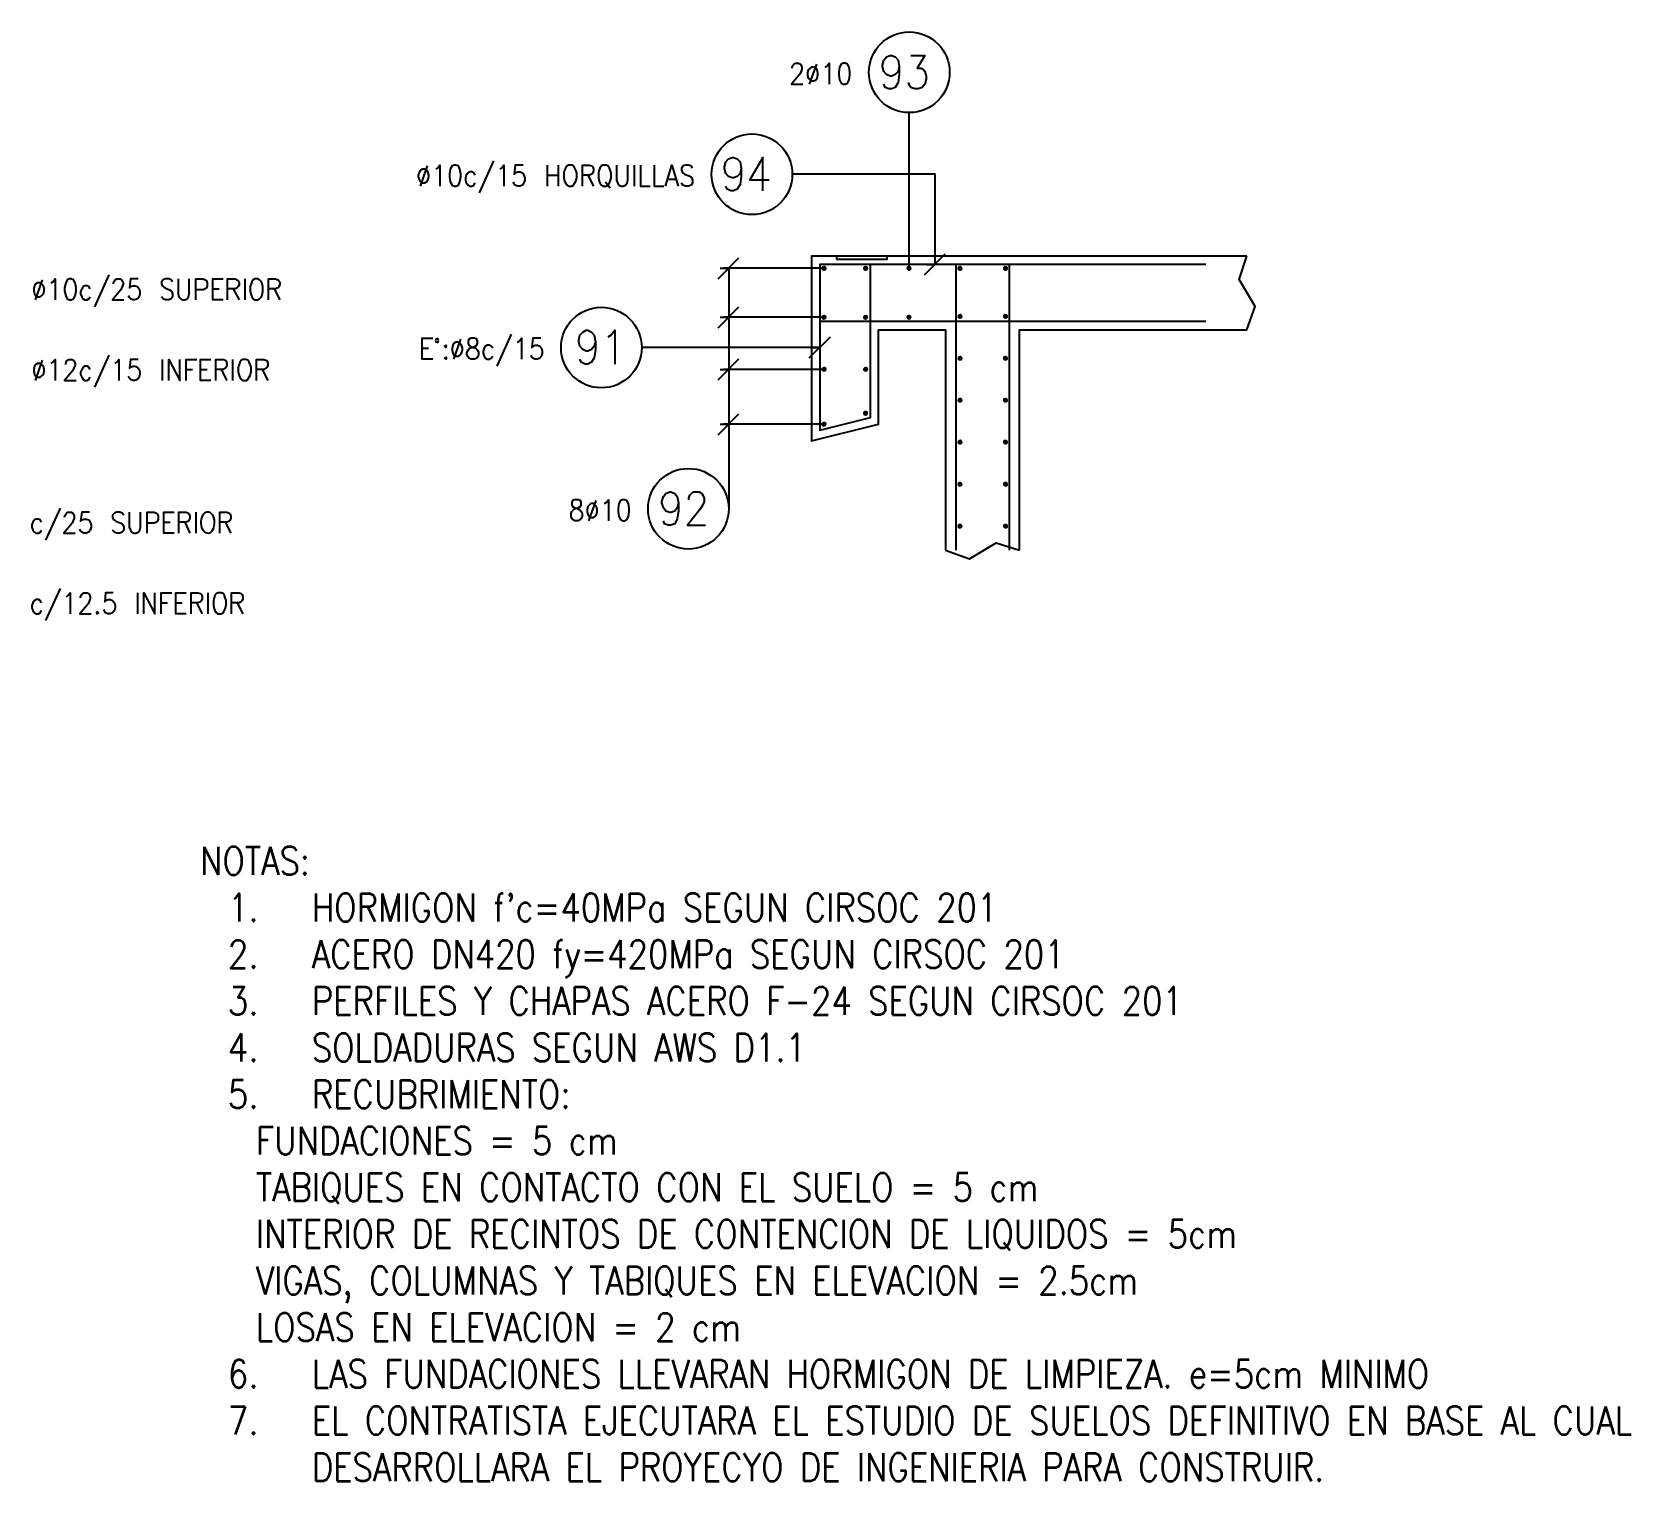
# Model space of a CAD drawing. Extents: x 157 to 1652, y -82 to 500.
# Drawn here: x 578 to 721, y 146.1 to 275.6 of the extents above; entities that cross this region are included whole.
import ezdxf

# ---------------------------------------------------------------- set-up
doc = ezdxf.new("R2010")
doc.units = 0
doc.header["$MEASUREMENT"] = 0
for name, color, linetype in [('PDF_auxiliar', 1, 'Continuous'), ('PDF_BARRAS', 4, 'Continuous'), ('PDF_BARRAS-EN-VISTA-25', 4, 'Continuous'), ('PDF_CONTORNO-ENCOFRADO-25', 2, 'Continuous'), ('PDF_LINEAS-POS-ARMADURA', 4, 'Continuous'), ('Texto', 2, 'Continuous')]:
    doc.layers.add(name, color=color, linetype=linetype)
doc.styles.add('ROMANS', font='ROMANS.SHX', dxfattribs={"width": 0.85})

msp = doc.modelspace()

# ---------------------------------------------------------------- hatches: boundary and pattern name
at = {"layer": 'PDF_BARRAS', "transparency": 33554559}
h = msp.add_hatch(color=256, dxfattribs=at)
h.paths.add_polyline_path([(648.649, 254.354), (648.808, 254.259), (648.998, 254.29), (649.093, 254.449), (649.061, 254.639), (648.903, 254.735), (648.712, 254.703), (648.617, 254.544)])
h.paths.add_polyline_path([(648.839, 254.512), (648.871, 254.512), (648.871, 254.481), (648.839, 254.481)], flags=0)
h = msp.add_hatch(color=256, dxfattribs=at)
h.paths.add_polyline_path([(652.363, 254.354), (652.522, 254.259), (652.712, 254.29), (652.808, 254.449), (652.776, 254.639), (652.617, 254.735), (652.427, 254.703), (652.331, 254.544)])
h.paths.add_polyline_path([(652.554, 254.512), (652.585, 254.512), (652.585, 254.481), (652.554, 254.481)], flags=0)
h = msp.add_hatch(color=256, dxfattribs=at)
h.paths.add_polyline_path([(656.268, 254.354), (656.427, 254.259), (656.585, 254.29), (656.681, 254.449), (656.649, 254.639), (656.49, 254.735), (656.3, 254.703), (656.204, 254.544)])
h.paths.add_polyline_path([(656.427, 254.512), (656.458, 254.512), (656.458, 254.481), (656.427, 254.481)], flags=0)
h = msp.add_hatch(color=256, dxfattribs=at)
h.paths.add_polyline_path([(660.808, 254.354), (660.966, 254.259), (661.157, 254.29), (661.252, 254.449), (661.189, 254.639), (661.062, 254.735), (660.871, 254.703), (660.776, 254.544)])
h.paths.add_polyline_path([(660.998, 254.512), (661.03, 254.512), (661.03, 254.481), (660.998, 254.481)], flags=0)
h = msp.add_hatch(color=256, dxfattribs=at)
h.paths.add_polyline_path([(664.935, 254.29), (665.125, 254.259), (665.284, 254.354), (665.316, 254.544), (665.22, 254.703), (665.03, 254.735), (664.871, 254.639), (664.839, 254.449)])
h.paths.add_polyline_path([(665.062, 254.481), (665.062, 254.512), (665.093, 254.512), (665.093, 254.481)], flags=0)
h = msp.add_hatch(color=256, dxfattribs=at)
h.paths.add_polyline_path([(648.649, 249.973), (648.808, 249.878), (648.998, 249.941), (649.093, 250.1), (649.061, 250.259), (648.903, 250.354), (648.712, 250.322), (648.617, 250.163)])
h.paths.add_polyline_path([(648.839, 250.1), (648.839, 250.132), (648.871, 250.132), (648.871, 250.1)], flags=0)
h = msp.add_hatch(color=256, dxfattribs=at)
h.paths.add_polyline_path([(652.363, 249.973), (652.522, 249.878), (652.712, 249.941), (652.808, 250.1), (652.776, 250.259), (652.617, 250.354), (652.427, 250.322), (652.331, 250.163)])
h.paths.add_polyline_path([(652.554, 250.1), (652.554, 250.132), (652.585, 250.132), (652.585, 250.1)], flags=0)
h = msp.add_hatch(color=256, dxfattribs=at)
h.paths.add_polyline_path([(656.268, 249.973), (656.427, 249.878), (656.585, 249.941), (656.681, 250.1), (656.649, 250.259), (656.49, 250.354), (656.3, 250.322), (656.204, 250.163)])
h.paths.add_polyline_path([(656.427, 250.132), (656.458, 250.132), (656.458, 250.1), (656.427, 250.1)], flags=0)
h = msp.add_hatch(color=256, dxfattribs=at)
h.paths.add_polyline_path([(660.776, 250.259), (660.808, 250.068), (660.966, 249.973), (661.157, 250.005), (661.252, 250.163), (661.189, 250.354), (661.062, 250.449), (660.871, 250.385)])
h.paths.add_polyline_path([(660.998, 250.195), (660.998, 250.227), (661.03, 250.227), (661.03, 250.195)], flags=0)
h = msp.add_hatch(color=256, dxfattribs=at)
h.paths.add_polyline_path([(664.839, 250.163), (664.935, 250.005), (665.125, 249.973), (665.284, 250.068), (665.316, 250.259), (665.22, 250.385), (665.03, 250.449), (664.871, 250.354)])
h.paths.add_polyline_path([(665.062, 250.195), (665.062, 250.227), (665.093, 250.227), (665.093, 250.195)], flags=0)
h = msp.add_hatch(color=256, dxfattribs=at)
h.paths.add_polyline_path([(660.808, 246.322), (660.966, 246.227), (661.157, 246.259), (661.252, 246.417), (661.189, 246.608), (661.062, 246.703), (660.871, 246.639), (660.776, 246.481)])
h.paths.add_polyline_path([(660.998, 246.449), (660.998, 246.481), (661.03, 246.481), (661.03, 246.449)], flags=0)
h = msp.add_hatch(color=256, dxfattribs=at)
h.paths.add_polyline_path([(664.839, 246.417), (664.935, 246.259), (665.125, 246.227), (665.284, 246.322), (665.316, 246.481), (665.22, 246.639), (665.03, 246.703), (664.871, 246.608)])
h.paths.add_polyline_path([(665.062, 246.449), (665.062, 246.481), (665.093, 246.481), (665.093, 246.449)], flags=0)
h = msp.add_hatch(color=256, dxfattribs=at)
h.paths.add_polyline_path([(648.649, 245.338), (648.808, 245.243), (648.998, 245.274), (649.093, 245.433), (649.061, 245.624), (648.903, 245.719), (648.712, 245.655), (648.617, 245.497)])
h.paths.add_polyline_path([(648.839, 245.465), (648.871, 245.497), (648.871, 245.465)], flags=0)
h = msp.add_hatch(color=256, dxfattribs=at)
h.paths.add_polyline_path([(652.363, 245.338), (652.522, 245.243), (652.712, 245.274), (652.808, 245.433), (652.776, 245.624), (652.617, 245.719), (652.427, 245.655), (652.331, 245.497)])
h.paths.add_polyline_path([(652.554, 245.465), (652.585, 245.497), (652.585, 245.465)], flags=0)
h = msp.add_hatch(color=256, dxfattribs=at)
h.paths.add_polyline_path([(652.363, 241.401), (652.522, 241.306), (652.712, 241.338), (652.808, 241.497), (652.776, 241.687), (652.617, 241.782), (652.427, 241.751), (652.331, 241.592)])
h.paths.add_polyline_path([(652.554, 241.56), (652.585, 241.56), (652.585, 241.528), (652.554, 241.528)], flags=0)
h = msp.add_hatch(color=256, dxfattribs=at)
h.paths.add_polyline_path([(660.808, 242.576), (660.966, 242.481), (661.157, 242.512), (661.252, 242.671), (661.189, 242.862), (661.062, 242.957), (660.871, 242.893), (660.776, 242.735)])
h.paths.add_polyline_path([(660.998, 242.703), (660.998, 242.735), (661.03, 242.703)], flags=0)
h = msp.add_hatch(color=256, dxfattribs=at)
h.paths.add_polyline_path([(664.839, 242.671), (664.935, 242.512), (665.125, 242.481), (665.284, 242.576), (665.316, 242.735), (665.22, 242.893), (665.03, 242.957), (664.871, 242.862)])
h.paths.add_polyline_path([(665.062, 242.703), (665.062, 242.735), (665.093, 242.735), (665.093, 242.703)], flags=0)
h = msp.add_hatch(color=256, dxfattribs=at)
h.paths.add_polyline_path([(648.649, 240.417), (648.808, 240.322), (648.998, 240.385), (649.093, 240.544), (649.061, 240.703), (648.903, 240.798), (648.712, 240.766), (648.617, 240.608)])
h.paths.add_polyline_path([(648.839, 240.544), (648.839, 240.576), (648.871, 240.576), (648.871, 240.544)], flags=0)
h = msp.add_hatch(color=256, dxfattribs=at)
h.paths.add_polyline_path([(660.808, 238.83), (660.966, 238.735), (661.157, 238.766), (661.252, 238.925), (661.189, 239.116), (661.062, 239.211), (660.871, 239.147), (660.776, 238.989)])
h.paths.add_polyline_path([(660.998, 238.957), (660.998, 238.989), (661.03, 238.957)], flags=0)
h = msp.add_hatch(color=256, dxfattribs=at)
h.paths.add_polyline_path([(664.935, 238.766), (665.125, 238.735), (665.284, 238.83), (665.316, 238.989), (665.22, 239.147), (665.03, 239.211), (664.871, 239.116), (664.839, 238.925)])
h.paths.add_polyline_path([(665.062, 238.957), (665.062, 238.989), (665.093, 238.957)], flags=0)
h = msp.add_hatch(color=256, dxfattribs=at)
h.paths.add_polyline_path([(660.966, 234.957), (661.157, 235.02), (661.252, 235.179), (661.189, 235.338), (661.062, 235.433), (660.871, 235.401), (660.776, 235.243), (660.808, 235.052)])
h.paths.add_polyline_path([(660.998, 235.211), (661.03, 235.211), (660.998, 235.179)], flags=0)
h = msp.add_hatch(color=256, dxfattribs=at)
h.paths.add_polyline_path([(665.125, 234.957), (665.284, 235.052), (665.316, 235.243), (665.22, 235.401), (665.03, 235.433), (664.871, 235.338), (664.839, 235.179), (664.935, 235.02)])
h.paths.add_polyline_path([(665.062, 235.211), (665.093, 235.211), (665.093, 235.179)], flags=0)
h = msp.add_hatch(color=256, dxfattribs=at)
h.paths.add_polyline_path([(660.966, 231.211), (661.157, 231.274), (661.252, 231.433), (661.189, 231.592), (661.062, 231.687), (660.871, 231.655), (660.776, 231.497), (660.808, 231.306)])
h.paths.add_polyline_path([(660.998, 231.465), (661.03, 231.465), (661.03, 231.433), (660.998, 231.433)], flags=0)
h = msp.add_hatch(color=256, dxfattribs=at)
h.paths.add_polyline_path([(664.935, 231.274), (665.125, 231.211), (665.284, 231.306), (665.316, 231.497), (665.22, 231.655), (665.03, 231.687), (664.871, 231.592), (664.839, 231.433)])
h.paths.add_polyline_path([(665.062, 231.433), (665.062, 231.465), (665.093, 231.465), (665.093, 231.433)], flags=0)

# ---------------------------------------------------------------- linework, layer by layer
at = {"layer": 'PDF_auxiliar', "lineweight": 25}
for points in [[(686.649, 248.989), (687.411, 251.084), (685.982, 253.497), (686.649, 255.592)], [(659.728, 229.306), (661.855, 228.544), (664.236, 229.973), (666.331, 229.306)]]:
    msp.add_lwpolyline(points, dxfattribs=at)
at = {"layer": 'PDF_BARRAS-EN-VISTA-25', "color": 5, "lineweight": 25}
for points in [[(655.569, 272.544), (655.474, 272.1), (655.22, 271.814), (654.903, 271.687), (654.776, 271.687), (654.427, 271.814), (654.204, 272.1), (654.077, 272.544), (654.077, 272.671), (654.204, 273.116), (654.427, 273.401), (654.776, 273.528), (654.903, 273.528), (655.22, 273.401), (655.474, 273.116), (655.569, 272.544), (655.569, 271.814), (655.474, 271.116), (655.22, 270.671), (654.903, 270.544), (654.649, 270.544), (654.331, 270.671), (654.204, 270.957)], [(656.617, 273.528), (657.855, 273.528), (657.188, 272.386), (657.538, 272.386), (657.76, 272.259), (657.855, 272.1), (657.982, 271.687), (657.982, 271.401), (657.855, 270.957), (657.633, 270.671), (657.284, 270.544), (656.966, 270.544), (656.617, 270.671), (656.49, 270.83), (656.395, 271.116)], [(641.442, 263.433), (641.347, 262.989), (641.093, 262.703), (640.776, 262.576), (640.649, 262.576), (640.3, 262.703), (640.077, 262.989), (639.95, 263.433), (639.95, 263.56), (640.077, 264.005), (640.3, 264.29), (640.649, 264.417), (640.776, 264.417), (641.093, 264.29), (641.347, 264.005), (641.442, 263.433), (641.442, 262.703), (641.347, 262.005), (641.093, 261.56), (640.776, 261.433), (640.522, 261.433), (640.204, 261.56), (640.077, 261.846)], [(643.379, 261.433), (643.379, 264.417), (642.236, 262.417), (643.95, 262.417)], [(639.379, 253.56), (641.252, 255.433)], [(682.998, 254.83), (648.49, 254.83), (648.49, 240.036), (652.998, 241.179), (652.998, 254.83)], [(657.823, 253.909), (659.696, 255.782)], [(660.649, 254.83), (660.649, 229.306)], [(665.442, 229.306), (665.442, 254.83)], [(639.379, 249.179), (641.252, 251.052)], [(628.427, 247.941), (628.3, 247.528), (628.077, 247.243), (627.728, 247.084), (627.601, 247.084), (627.284, 247.243), (627.03, 247.528), (626.934, 247.941), (626.934, 248.1), (627.03, 248.512), (627.284, 248.798), (627.601, 248.957), (627.728, 248.957), (628.077, 248.798), (628.3, 248.512), (628.427, 247.941), (628.427, 247.243), (628.3, 246.512), (628.077, 246.1), (627.728, 245.941), (627.506, 245.941), (627.157, 246.1), (627.03, 246.385)], [(629.569, 248.385), (629.792, 248.512), (630.141, 248.957), (630.141, 245.941)], [(682.998, 249.751), (648.49, 249.751)], [(647.538, 246.512), (649.442, 248.385)], [(639.379, 244.544), (641.252, 246.417)], [(639.379, 239.624), (641.252, 241.497)], [(635.855, 233.528), (635.728, 233.084), (635.506, 232.798), (635.157, 232.671), (635.061, 232.671), (634.712, 232.798), (634.49, 233.084), (634.363, 233.528), (634.363, 233.655), (634.49, 234.1), (634.712, 234.385), (635.061, 234.512), (635.157, 234.512), (635.506, 234.385), (635.728, 234.1), (635.855, 233.528), (635.855, 232.798), (635.728, 232.1), (635.506, 231.655), (635.157, 231.528), (634.934, 231.528), (634.585, 231.655), (634.49, 231.941)], [(636.776, 233.814), (636.776, 233.941), (636.871, 234.227), (636.998, 234.385), (637.22, 234.512), (637.696, 234.512), (637.919, 234.385), (638.014, 234.227), (638.141, 233.941), (638.141, 233.655), (638.014, 233.37), (637.792, 232.957), (636.649, 231.528), (638.268, 231.528)]]:
    msp.add_lwpolyline(points, dxfattribs=at)
at = {"layer": 'PDF_BARRAS-EN-VISTA-25', "lineweight": 25}
for points in [[(646.014, 272.386), (646.014, 272.481), (646.109, 272.671), (646.173, 272.735), (646.3, 272.83), (646.585, 272.83), (646.744, 272.735), (646.808, 272.671), (646.871, 272.481), (646.871, 272.29), (646.808, 272.132), (646.681, 271.846), (645.95, 270.957), (646.966, 270.957)], [(648.173, 272.735), (647.538, 270.957)], [(648.966, 272.481), (649.093, 272.576), (649.315, 272.83), (649.315, 270.957)], [(613.379, 263.655), (612.744, 261.846)], [(614.172, 263.37), (614.299, 263.465), (614.522, 263.719), (614.522, 261.846)], [(617.665, 262.83), (617.538, 263.02), (617.379, 263.116), (617.157, 263.116), (617.03, 263.02), (616.871, 262.83), (616.807, 262.576), (616.807, 262.386), (616.871, 262.132), (617.03, 261.941), (617.157, 261.846), (617.379, 261.846), (617.538, 261.941), (617.665, 262.132)], [(619.315, 264.1), (618.014, 261.243)], [(619.887, 263.37), (620.014, 263.465), (620.236, 263.719), (620.236, 261.846)], [(621.95, 263.719), (621.252, 263.719), (621.157, 262.925), (621.252, 263.02), (621.442, 263.116), (621.665, 263.116), (621.887, 263.02), (622.014, 262.83), (622.109, 262.576), (622.109, 262.386), (622.014, 262.132), (621.887, 261.941), (621.665, 261.846), (621.442, 261.846), (621.252, 261.941), (621.157, 262.036), (621.093, 262.227)], [(624.109, 263.719), (624.109, 261.846)], [(625.093, 263.719), (625.093, 261.846)], [(627.252, 261.846), (627.252, 263.719), (627.887, 263.719), (628.109, 263.655), (628.173, 263.56), (628.236, 263.37), (628.236, 263.211), (628.173, 263.02), (628.109, 262.925), (627.887, 262.83), (627.252, 262.83)], [(630.3, 263.719), (630.3, 262.386), (630.395, 262.132), (630.522, 261.941), (630.744, 261.846), (630.871, 261.846), (631.093, 261.941), (631.252, 262.132), (631.315, 262.386), (631.315, 263.719)], [(631.887, 263.719), (631.887, 261.846)], [(632.458, 263.719), (632.458, 261.846), (633.315, 261.846)], [(633.665, 263.719), (633.665, 261.846), (634.522, 261.846)], [(634.68, 261.846), (635.252, 263.719), (635.823, 261.846)], [(637.093, 263.465), (636.966, 263.655), (636.744, 263.719), (636.458, 263.719), (636.236, 263.655), (636.109, 263.465), (636.109, 263.274), (636.173, 263.116), (636.236, 263.02), (636.395, 262.925), (636.807, 262.766), (636.966, 262.671), (637.03, 262.576), (637.093, 262.386), (637.093, 262.132), (636.966, 261.941), (636.744, 261.846), (636.458, 261.846), (636.236, 261.941), (636.109, 262.132)], [(624.109, 262.83), (625.093, 262.83)], [(627.728, 262.83), (628.236, 261.846)], [(629.315, 262.227), (629.728, 261.687)], [(634.871, 262.481), (635.601, 262.481)], [(578.966, 253.465), (578.331, 251.687)], [(579.76, 253.211), (579.918, 253.306), (580.109, 253.56), (580.109, 251.687)], [(584.903, 253.909), (583.633, 251.052)], [(585.347, 253.116), (585.347, 253.211), (585.411, 253.37), (585.474, 253.465), (585.633, 253.56), (585.918, 253.56), (586.045, 253.465), (586.109, 253.37), (586.204, 253.211), (586.204, 253.02), (586.109, 252.862), (585.982, 252.576), (585.252, 251.687), (586.268, 251.687)], [(587.537, 253.56), (586.839, 253.56), (586.776, 252.766), (586.839, 252.862), (587.061, 252.925), (587.252, 252.925), (587.474, 252.862), (587.633, 252.671), (587.696, 252.417), (587.696, 252.227), (587.633, 251.941), (587.474, 251.782), (587.252, 251.687), (587.061, 251.687), (586.839, 251.782), (586.776, 251.878), (586.68, 252.036)], [(590.617, 253.306), (590.49, 253.465), (590.268, 253.56), (589.982, 253.56), (589.76, 253.465), (589.633, 253.306), (589.633, 253.116), (589.696, 252.925), (589.76, 252.862), (589.918, 252.766), (590.331, 252.576), (590.49, 252.481), (590.553, 252.417), (590.617, 252.227), (590.617, 251.941), (590.49, 251.782), (590.268, 251.687), (589.982, 251.687), (589.76, 251.782), (589.633, 251.941)], [(591.125, 253.56), (591.125, 252.227), (591.188, 251.941), (591.347, 251.782), (591.538, 251.687), (591.696, 251.687), (591.918, 251.782), (592.045, 251.941), (592.109, 252.227), (592.109, 253.56)], [(592.68, 251.687), (592.68, 253.56), (593.347, 253.56), (593.538, 253.465), (593.633, 253.37), (593.696, 253.211), (593.696, 252.925), (593.633, 252.766), (593.538, 252.671), (593.347, 252.576), (592.68, 252.576)], [(595.125, 251.687), (594.204, 251.687), (594.204, 253.56), (595.125, 253.56)], [(595.538, 251.687), (595.538, 253.56), (596.204, 253.56), (596.395, 253.465), (596.49, 253.37), (596.553, 253.211), (596.553, 253.02), (596.49, 252.862), (596.395, 252.766), (596.204, 252.671), (595.538, 252.671)], [(597.061, 253.56), (597.061, 251.687)], [(599.188, 251.687), (599.188, 253.56), (599.823, 253.56), (600.045, 253.465), (600.109, 253.37), (600.204, 253.211), (600.204, 253.02), (600.109, 252.862), (600.045, 252.766), (599.823, 252.671), (599.188, 252.671)], [(583.252, 252.671), (583.125, 252.862), (582.966, 252.925), (582.776, 252.925), (582.617, 252.862), (582.49, 252.671), (582.395, 252.417), (582.395, 252.227), (582.49, 251.941), (582.617, 251.782), (582.776, 251.687), (582.966, 251.687), (583.125, 251.782), (583.252, 251.941)], [(594.204, 252.671), (594.776, 252.671)], [(596.045, 252.671), (596.553, 251.687)], [(599.696, 252.671), (600.204, 251.687)], [(613.887, 246.385), (612.934, 246.385), (612.934, 248.259), (613.887, 248.259)], [(612.934, 247.37), (613.506, 247.37)], [(616.363, 248.163), (615.728, 246.385)], [(619.252, 247.37), (619.093, 247.528), (618.966, 247.624), (618.744, 247.624), (618.585, 247.528), (618.458, 247.37), (618.395, 247.084), (618.395, 246.925), (618.458, 246.639), (618.585, 246.481), (618.744, 246.385), (618.966, 246.385), (619.093, 246.481), (619.252, 246.639)], [(620.871, 248.608), (619.601, 245.751)], [(621.442, 247.909), (621.601, 247.973), (621.823, 248.259), (621.823, 246.385)], [(623.538, 248.259), (622.807, 248.259), (622.744, 247.433), (622.807, 247.528), (623.03, 247.624), (623.252, 247.624), (623.442, 247.528), (623.601, 247.37), (623.665, 247.084), (623.665, 246.925), (623.601, 246.639), (623.442, 246.481), (623.252, 246.385), (623.03, 246.385), (622.807, 246.481), (622.744, 246.544), (622.68, 246.735)], [(578.966, 246.29), (578.331, 244.481)], [(579.76, 246.005), (579.918, 246.1), (580.109, 246.354), (580.109, 244.481)], [(581.061, 245.909), (581.061, 246.005), (581.125, 246.195), (581.188, 246.29), (581.347, 246.354), (581.633, 246.354), (581.76, 246.29), (581.823, 246.195), (581.918, 246.005), (581.918, 245.846), (581.823, 245.655), (581.696, 245.37), (580.966, 244.481), (581.982, 244.481)], [(584.903, 246.735), (583.633, 243.878)], [(585.474, 246.005), (585.633, 246.1), (585.823, 246.354), (585.823, 244.481)], [(587.537, 246.354), (586.839, 246.354), (586.776, 245.56), (586.839, 245.655), (587.061, 245.751), (587.252, 245.751), (587.474, 245.655), (587.633, 245.465), (587.696, 245.211), (587.696, 245.02), (587.633, 244.766), (587.474, 244.576), (587.252, 244.481), (587.061, 244.481), (586.839, 244.576), (586.776, 244.671), (586.68, 244.862)], [(589.696, 246.354), (589.696, 244.481)], [(590.268, 244.481), (590.268, 246.354), (591.252, 244.481), (591.252, 246.354)], [(591.823, 244.481), (591.823, 246.354), (592.776, 246.354)], [(594.045, 244.481), (593.125, 244.481), (593.125, 246.354), (594.045, 246.354)], [(594.49, 244.481), (594.49, 246.354), (595.125, 246.354), (595.347, 246.29), (595.411, 246.195), (595.474, 246.005), (595.474, 245.846), (595.411, 245.655), (595.347, 245.56), (595.125, 245.465), (594.49, 245.465)], [(595.982, 246.354), (595.982, 244.481)], [(598.109, 244.481), (598.109, 246.354), (598.776, 246.354), (598.966, 246.29), (599.061, 246.195), (599.125, 246.005), (599.125, 245.846), (599.061, 245.655), (598.966, 245.56), (598.776, 245.465), (598.109, 245.465)], [(583.252, 245.465), (583.125, 245.655), (582.966, 245.751), (582.776, 245.751), (582.617, 245.655), (582.49, 245.465), (582.395, 245.211), (582.395, 245.02), (582.49, 244.766), (582.617, 244.576), (582.776, 244.481), (582.966, 244.481), (583.125, 244.576), (583.252, 244.766)], [(591.823, 245.465), (592.395, 245.465)], [(593.125, 245.465), (593.696, 245.465)], [(594.966, 245.465), (595.474, 244.481)], [(598.617, 245.465), (599.125, 244.481)], [(580.553, 233.052), (579.252, 230.195)], [(628.458, 233.751), (627.792, 231.941)], [(629.22, 233.465), (629.379, 233.56), (629.601, 233.814), (629.601, 231.941)], [(578.903, 231.814), (578.776, 232.004), (578.617, 232.068), (578.395, 232.068), (578.268, 232.004), (578.109, 231.814), (578.045, 231.56), (578.045, 231.37), (578.109, 231.084), (578.268, 230.925), (578.395, 230.83), (578.617, 230.83), (578.776, 230.925), (578.903, 231.084)], [(580.966, 232.258), (580.966, 232.354), (581.061, 232.512), (581.125, 232.608), (581.252, 232.703), (581.537, 232.703), (581.696, 232.608), (581.76, 232.512), (581.823, 232.354), (581.823, 232.163), (581.76, 232.004), (581.633, 231.719), (580.903, 230.83), (581.918, 230.83)], [(583.188, 232.703), (582.49, 232.703), (582.395, 231.909), (582.49, 232.004), (582.68, 232.068), (582.903, 232.068), (583.125, 232.004), (583.252, 231.814), (583.347, 231.56), (583.347, 231.37), (583.252, 231.084), (583.125, 230.925), (582.903, 230.83), (582.68, 230.83), (582.49, 230.925), (582.395, 231.02), (582.331, 231.179)], [(586.268, 232.449), (586.109, 232.608), (585.887, 232.703), (585.601, 232.703), (585.411, 232.608), (585.252, 232.449), (585.252, 232.258), (585.315, 232.068), (585.411, 232.004), (585.537, 231.909), (585.982, 231.719), (586.109, 231.624), (586.172, 231.56), (586.268, 231.37), (586.268, 231.084), (586.109, 230.925), (585.887, 230.83), (585.601, 230.83), (585.411, 230.925), (585.252, 231.084)], [(586.744, 232.703), (586.744, 231.37), (586.839, 231.084), (586.966, 230.925), (587.188, 230.83), (587.315, 230.83), (587.537, 230.925), (587.696, 231.084), (587.76, 231.37), (587.76, 232.703)], [(588.331, 230.83), (588.331, 232.703), (588.966, 232.703), (589.188, 232.608), (589.252, 232.512), (589.315, 232.354), (589.315, 232.068), (589.252, 231.909), (589.188, 231.814), (588.966, 231.719), (588.331, 231.719)], [(590.744, 230.83), (589.823, 230.83), (589.823, 232.703), (590.744, 232.703)], [(589.823, 231.814), (590.395, 231.814)], [(591.188, 230.83), (591.188, 232.703), (591.823, 232.703), (592.045, 232.608), (592.109, 232.512), (592.172, 232.354), (592.172, 232.163), (592.109, 232.004), (592.045, 231.909), (591.823, 231.814), (591.188, 231.814)], [(591.696, 231.814), (592.172, 230.83)], [(592.68, 232.703), (592.68, 230.83)], [(594.839, 230.83), (594.839, 232.703), (595.474, 232.703), (595.696, 232.608), (595.76, 232.512), (595.823, 232.354), (595.823, 232.163), (595.76, 232.004), (595.696, 231.909), (595.474, 231.814), (594.839, 231.814)], [(595.315, 231.814), (595.823, 230.83)], [(580.553, 225.877), (579.252, 223.02)], [(578.903, 224.608), (578.776, 224.798), (578.617, 224.893), (578.395, 224.893), (578.268, 224.798), (578.109, 224.608), (578.045, 224.354), (578.045, 224.163), (578.109, 223.909), (578.268, 223.719), (578.395, 223.624), (578.617, 223.624), (578.776, 223.719), (578.903, 223.909)], [(581.125, 225.147), (581.252, 225.243), (581.474, 225.497), (581.474, 223.624)], [(582.395, 225.052), (582.395, 225.147), (582.49, 225.338), (582.553, 225.433), (582.68, 225.497), (582.966, 225.497), (583.125, 225.433), (583.188, 225.338), (583.252, 225.147), (583.252, 224.957), (583.188, 224.798), (583.061, 224.512), (582.331, 223.624), (583.347, 223.624)], [(585.315, 225.497), (584.617, 225.497), (584.553, 224.703), (584.617, 224.798), (584.839, 224.893), (585.03, 224.893), (585.252, 224.798), (585.411, 224.608), (585.474, 224.354), (585.474, 224.163), (585.411, 223.909), (585.252, 223.719), (585.03, 223.624), (584.839, 223.624), (584.617, 223.719), (584.553, 223.814), (584.458, 224.004)], [(587.474, 225.497), (587.474, 223.624)], [(588.045, 223.624), (588.045, 225.497), (589.03, 223.624), (589.03, 225.497)], [(589.601, 223.624), (589.601, 225.497), (590.553, 225.497)], [(589.601, 224.608), (590.172, 224.608)], [(591.823, 223.624), (590.903, 223.624), (590.903, 225.497), (591.823, 225.497)], [(590.903, 224.608), (591.474, 224.608)], [(592.268, 223.624), (592.268, 225.497), (592.903, 225.497), (593.125, 225.433), (593.188, 225.338), (593.252, 225.147), (593.252, 224.957), (593.188, 224.798), (593.125, 224.703), (592.903, 224.608), (592.268, 224.608)], [(592.744, 224.608), (593.252, 223.624)], [(593.76, 225.497), (593.76, 223.624)], [(595.887, 223.624), (595.887, 225.497), (596.553, 225.497), (596.744, 225.433), (596.839, 225.338), (596.903, 225.147), (596.903, 224.957), (596.839, 224.798), (596.744, 224.703), (596.553, 224.608), (595.887, 224.608)], [(596.395, 224.608), (596.903, 223.624)]]:
    msp.add_lwpolyline(points, dxfattribs=at)
for points in [[(647.728, 272.481), (647.601, 272.386), (647.442, 272.227), (647.379, 271.941), (647.379, 271.782), (647.442, 271.497), (647.601, 271.338), (647.728, 271.243), (647.95, 271.243), (648.109, 271.338), (648.236, 271.497), (648.3, 271.782), (648.3, 271.941), (648.236, 272.227), (648.109, 272.386), (647.95, 272.481)], [(650.585, 272.83), (650.395, 272.735), (650.236, 272.481), (650.173, 272.036), (650.173, 271.782), (650.236, 271.338), (650.395, 271.052), (650.585, 270.957), (650.744, 270.957), (650.966, 271.052), (651.093, 271.338), (651.157, 271.782), (651.157, 272.036), (651.093, 272.481), (650.966, 272.735), (650.744, 272.83)], [(612.966, 263.37), (612.807, 263.274), (612.68, 263.116), (612.585, 262.83), (612.585, 262.671), (612.68, 262.386), (612.807, 262.227), (612.966, 262.132), (613.157, 262.132), (613.315, 262.227), (613.442, 262.386), (613.538, 262.671), (613.538, 262.83), (613.442, 263.116), (613.315, 263.274), (613.157, 263.37)], [(615.823, 263.719), (615.601, 263.655), (615.442, 263.37), (615.379, 262.925), (615.379, 262.671), (615.442, 262.227), (615.601, 261.941), (615.823, 261.846), (615.95, 261.846), (616.173, 261.941), (616.299, 262.227), (616.395, 262.671), (616.395, 262.925), (616.299, 263.37), (616.173, 263.655), (615.95, 263.719)], [(626.014, 263.719), (625.887, 263.655), (625.728, 263.465), (625.665, 263.274), (625.601, 263.02), (625.601, 262.576), (625.665, 262.29), (625.728, 262.132), (625.887, 261.941), (626.014, 261.846), (626.3, 261.846), (626.458, 261.941), (626.585, 262.132), (626.68, 262.29), (626.744, 262.576), (626.744, 263.02), (626.68, 263.274), (626.585, 263.465), (626.458, 263.655), (626.3, 263.719)], [(629.093, 263.719), (628.966, 263.655), (628.807, 263.465), (628.744, 263.274), (628.68, 263.02), (628.68, 262.576), (628.744, 262.29), (628.807, 262.132), (628.966, 261.941), (629.093, 261.846), (629.379, 261.846), (629.538, 261.941), (629.665, 262.132), (629.728, 262.29), (629.823, 262.576), (629.823, 263.02), (629.728, 263.274), (629.665, 263.465), (629.538, 263.655), (629.379, 263.719)], [(578.553, 253.211), (578.395, 253.116), (578.268, 252.925), (578.204, 252.671), (578.204, 252.481), (578.268, 252.227), (578.395, 252.036), (578.553, 251.941), (578.776, 251.941), (578.903, 252.036), (579.061, 252.227), (579.125, 252.481), (579.125, 252.671), (579.061, 252.925), (578.903, 253.116), (578.776, 253.211)], [(581.41, 253.56), (581.188, 253.465), (581.061, 253.211), (580.966, 252.766), (580.966, 252.481), (581.061, 252.036), (581.188, 251.782), (581.41, 251.687), (581.537, 251.687), (581.76, 251.782), (581.918, 252.036), (581.982, 252.481), (581.982, 252.766), (581.918, 253.211), (581.76, 253.465), (581.537, 253.56)], [(597.982, 253.56), (597.823, 253.465), (597.696, 253.306), (597.633, 253.116), (597.538, 252.862), (597.538, 252.417), (597.633, 252.132), (597.696, 251.941), (597.823, 251.782), (597.982, 251.687), (598.268, 251.687), (598.395, 251.782), (598.553, 251.941), (598.617, 252.132), (598.68, 252.417), (598.68, 252.862), (598.617, 253.116), (598.553, 253.306), (598.395, 253.465), (598.268, 253.56)], [(615.03, 247.624), (614.934, 247.528), (615.03, 247.433), (615.093, 247.528)], [(615.95, 247.909), (615.792, 247.814), (615.665, 247.624), (615.601, 247.37), (615.601, 247.179), (615.665, 246.925), (615.792, 246.735), (615.95, 246.639), (616.173, 246.639), (616.299, 246.735), (616.458, 246.925), (616.522, 247.179), (616.522, 247.37), (616.458, 247.624), (616.299, 247.814), (616.173, 247.909)], [(617.315, 248.259), (617.093, 248.163), (617.03, 247.973), (617.03, 247.814), (617.093, 247.624), (617.22, 247.528), (617.506, 247.433), (617.728, 247.37), (617.887, 247.179), (617.95, 246.989), (617.95, 246.735), (617.887, 246.544), (617.823, 246.481), (617.601, 246.385), (617.315, 246.385), (617.093, 246.481), (617.03, 246.544), (616.934, 246.735), (616.934, 246.989), (617.03, 247.179), (617.157, 247.37), (617.379, 247.433), (617.665, 247.528), (617.823, 247.624), (617.887, 247.814), (617.887, 247.973), (617.823, 248.163), (617.601, 248.259)], [(578.553, 246.005), (578.395, 245.909), (578.268, 245.751), (578.204, 245.465), (578.204, 245.306), (578.268, 245.02), (578.395, 244.862), (578.553, 244.766), (578.776, 244.766), (578.903, 244.862), (579.061, 245.02), (579.125, 245.306), (579.125, 245.465), (579.061, 245.751), (578.903, 245.909), (578.776, 246.005)], [(596.903, 246.354), (596.776, 246.29), (596.617, 246.1), (596.553, 245.909), (596.49, 245.655), (596.49, 245.211), (596.553, 244.925), (596.617, 244.766), (596.776, 244.576), (596.903, 244.481), (597.188, 244.481), (597.347, 244.576), (597.474, 244.766), (597.538, 244.925), (597.633, 245.211), (597.633, 245.655), (597.538, 245.909), (597.474, 246.1), (597.347, 246.29), (597.188, 246.354)], [(615.03, 246.544), (614.934, 246.481), (615.03, 246.385), (615.093, 246.481)], [(626.585, 233.814), (626.363, 233.751), (626.3, 233.56), (626.3, 233.37), (626.363, 233.211), (626.522, 233.116), (626.807, 233.02), (627.03, 232.925), (627.157, 232.766), (627.22, 232.576), (627.22, 232.322), (627.157, 232.131), (627.093, 232.036), (626.871, 231.941), (626.585, 231.941), (626.363, 232.036), (626.3, 232.131), (626.236, 232.322), (626.236, 232.576), (626.3, 232.766), (626.458, 232.925), (626.649, 233.02), (626.934, 233.116), (627.093, 233.211), (627.157, 233.37), (627.157, 233.56), (627.093, 233.751), (626.871, 233.814)], [(628.014, 233.465), (627.887, 233.37), (627.728, 233.211), (627.665, 232.925), (627.665, 232.766), (627.728, 232.481), (627.887, 232.322), (628.014, 232.227), (628.236, 232.227), (628.363, 232.322), (628.522, 232.481), (628.585, 232.766), (628.585, 232.925), (628.522, 233.211), (628.363, 233.37), (628.236, 233.465)], [(630.871, 233.814), (630.649, 233.751), (630.522, 233.465), (630.458, 233.02), (630.458, 232.766), (630.522, 232.322), (630.649, 232.036), (630.871, 231.941), (631.03, 231.941), (631.22, 232.036), (631.379, 232.322), (631.442, 232.766), (631.442, 233.02), (631.379, 233.465), (631.22, 233.751), (631.03, 233.814)], [(594.68, 225.497), (594.553, 225.433), (594.395, 225.243), (594.331, 225.052), (594.268, 224.798), (594.268, 224.354), (594.331, 224.068), (594.395, 223.909), (594.553, 223.719), (594.68, 223.624), (594.966, 223.624), (595.125, 223.719), (595.252, 223.909), (595.315, 224.068), (595.411, 224.354), (595.411, 224.798), (595.315, 225.052), (595.252, 225.243), (595.125, 225.433), (594.966, 225.497)], [(583.887, 223.814), (583.823, 223.719), (583.887, 223.624), (583.982, 223.719)]]:
    msp.add_lwpolyline(points, close=True, dxfattribs=at)
at = {"layer": 'PDF_BARRAS-EN-VISTA-25', "color": 2, "lineweight": 25}
for points in [[(639.569, 254.512), (640.331, 254.512)], [(658.014, 254.83), (658.776, 254.83)], [(639.569, 250.132), (640.331, 250.132)], [(647.728, 247.433), (648.49, 247.433)], [(639.569, 245.465), (640.331, 245.465)], [(639.569, 240.576), (640.331, 240.576)]]:
    msp.add_lwpolyline(points, dxfattribs=at)
at = {"layer": 'PDF_BARRAS-EN-VISTA-25', "lineweight": 25}
for centre in [(656.474, 272.02), (642.411, 262.909), (628.95, 247.417), (636.728, 233.004)]:
    msp.add_circle(centre, 3.603, dxfattribs=at)
msp.add_ellipse((593.759, 231.772), major_axis=(0.001, 0.967), ratio=0.6082227, start_param=0.2735265, end_param=6.5567118, dxfattribs=at)
for points in [[(614.252, 248.227), (614.173, 248.227), (614.109, 248.149), (614.109, 248.052)], [(614.109, 248.052), (614.109, 247.956), (614.173, 247.878), (614.252, 247.878)], [(614.395, 248.052), (614.395, 248.149), (614.331, 248.227), (614.252, 248.227)], [(614.252, 247.878), (614.331, 247.878), (614.395, 247.956), (614.395, 248.052)]]:
    msp.add_open_spline(points, degree=3, dxfattribs=at)
at = {"layer": 'PDF_CONTORNO-ENCOFRADO-25', "lineweight": 25}
for points in [[(686.649, 255.592), (647.728, 255.592), (647.728, 239.084), (653.728, 240.576), (653.728, 248.989), (659.728, 248.989), (659.728, 229.306)], [(666.331, 229.306), (666.331, 248.989), (686.649, 248.989)]]:
    msp.add_lwpolyline(points, dxfattribs=at)
msp.add_lwpolyline([(649.982, 255.306), (654.49, 255.306), (654.49, 255.592), (649.982, 255.592)], close=True, dxfattribs=at)
at = {"layer": 'PDF_LINEAS-POS-ARMADURA', "color": 2, "lineweight": 25}
for points in [[(656.458, 254.512), (656.458, 268.449)], [(658.776, 254.83), (658.776, 262.925), (645.982, 262.925)], [(648.871, 254.512), (639.855, 254.512)], [(640.331, 254.512), (640.331, 233.02)], [(648.871, 250.132), (639.855, 250.132)], [(648.49, 247.433), (632.554, 247.433)], [(648.871, 245.465), (639.855, 245.465)], [(648.871, 240.576), (639.855, 240.576)]]:
    msp.add_lwpolyline(points, dxfattribs=at)

# ---------------------------------------------------------------- texts
at = {"layer": 'Texto', "insert": (588.704, 202.781), "char_height": 2.5, "attachment_point": 1, "style": 'ROMANS'}
msp.add_mtext_dynamic_manual_height_columns("\\pi4.35785;NOTAS:\\P\\pi-7.5,l14.35785,t14.35785;1.^IHORMIGON f'c=40MPa SEGUN CIRSOC 201\\P2.^IACERO DN420 fy=420MPa SEGUN CIRSOC 201\\P3.^IPERFILES Y CHAPAS ACERO F-24 SEGUN CIRSOC 201\\P4.^ISOLDADURAS SEGUN AWS D1.1\\P5.^IRECUBRIMIENTO:\\P\\pi-12.5,l21.85785,t21.85785;FUNDACIONES = 5 cm\\PTABIQUES EN CONTACTO CON EL SUELO = 5 cm\\PINTERIOR DE RECINTOS DE CONTENCION DE LIQUIDOS = 5cm\\PVIGAS, COLUMNAS Y TABIQUES EN ELEVACION = 2.5cm\\PLOSAS EN ELEVACION = 2 cm\\P\\pi-7.5,l14.35785,t14.35785;6.^ILAS FUNDACIONES LLEVARAN HORMIGON DE LIMPIEZA. e=5cm MINIMO\\P7.^IEL CONTRATISTA EJECUTARA EL ESTUDIO DE SUELOS DEFINITIVO EN BASE AL CUAL DESARROLLARA EL PROYECYO DE INGENIERIA PARA CONSTRUIR.", width=162.82208, gutter_width=1, heights=[77.783], dxfattribs=at)

doc.saveas('drawing.dxf')
